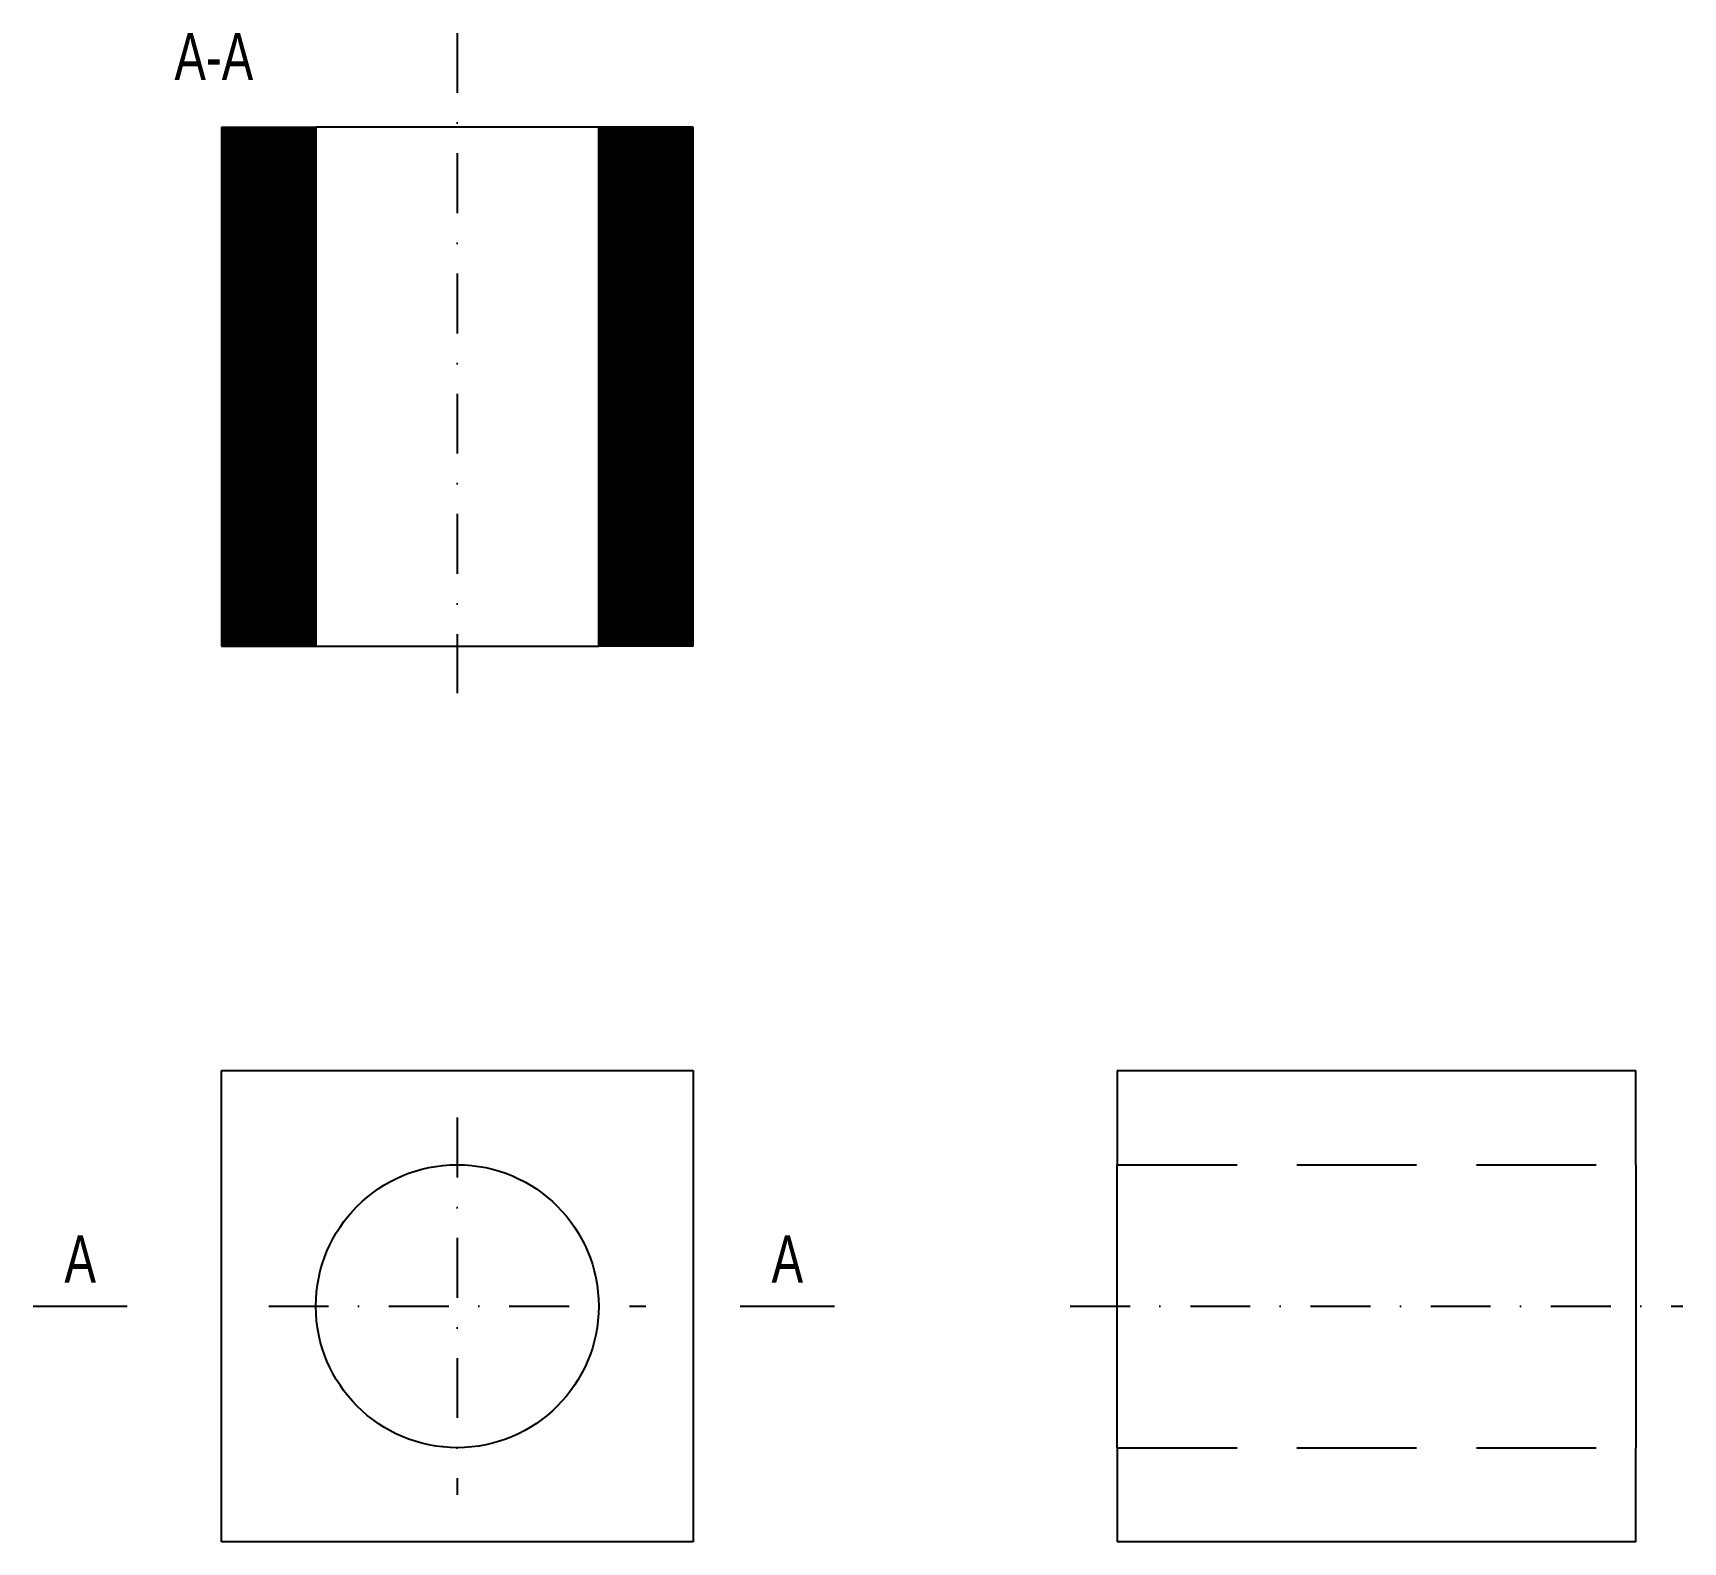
# Model space of a CAD drawing. Header units: millimetres. Extents: x -140 to 210, y 0 to 320.
import ezdxf

# ---------------------------------------------------------------- set-up
doc = ezdxf.new("R2010")
doc.units = ezdxf.units.MM
doc.linetypes.add('DASHDOT', pattern=[25.4, 12.7, -6.35, 0, -6.35])
doc.linetypes.add('DASHEDX2', pattern=[38.1, 25.4, -12.7])
doc.layers.get('0').update_dxf_attribs({"linetype": 'CONTINUOUS', "lineweight": 25, "true_color": 0x000000})
doc.styles.get("Standard").update_dxf_attribs({"font": 'txt', "width": 0.75})
pattern_1 = [(45, (0, 0), (-0.08838835, 0.08838835), [])]

msp = doc.modelspace()

# ---------------------------------------------------------------- hatches: boundary and pattern name
at = {"true_color": 0x00ff00}
h = msp.add_hatch(dxfattribs=at)
h.set_pattern_fill('kerpele', color=3, scale=0.2, style=0)
h.set_pattern_definition(pattern_1)
h.paths.add_polyline_path([(-100, 300), (-100, 190), (-80, 190), (-80, 300)])
h = msp.add_hatch(dxfattribs=at)
h.set_pattern_fill('kerpele', color=3, scale=0.2, style=0)
h.set_pattern_definition(pattern_1)
h.paths.add_polyline_path([(0, 190), (0, 300), (-20, 300), (-20, 190)])

# ---------------------------------------------------------------- linework, layer by layer
at = {"color": 1, "linetype": 'DASHDOT', "true_color": 0xff0000}
for p, q in [((-50, 320), (-50, 180)), ((-50, 90), (-50, 10)), ((-90, 50), (-10, 50)), ((80, 50), (210, 50))]:
    msp.add_line(p, q, dxfattribs=at)
for p, q in [((-100, 300), (-80, 300)), ((-100, 300), (-100, 190)), ((-20, 300), (-80, 300)), ((-80, 300), (-80, 190)), ((0, 300), (-20, 300)), ((-20, 190), (-20, 300)), ((0, 190), (0, 300)), ((-100, 190), (-80, 190)), ((-80, 190), (-20, 190)), ((0, 190), (-20, 190)), ((-100, 100), (0, 100)), ((-100, 0), (-100, 100)), ((0, 100), (0, 0)), ((90, 100), (200, 100)), ((90, 100), (90, 80)), ((200, 80), (200, 100)), ((90, 20), (90, 80)), ((200, 80), (200, 20)), ((90, 20), (90, 0)), ((200, 0), (200, 20)), ((0, 0), (-100, 0)), ((200, 0), (90, 0))]:
    msp.add_line(p, q)
at = {"linetype": 'DASHEDX2'}
for p, q in [((90, 80), (200, 80)), ((90, 20), (200, 20))]:
    msp.add_line(p, q, dxfattribs=at)
at = {"color": 5, "true_color": 0x0000ff}
for p, q in [((-140, 50), (-120, 50)), ((10, 50), (30, 50))]:
    msp.add_line(p, q, dxfattribs=at)
msp.add_circle((-50, 50), 30)

# ---------------------------------------------------------------- texts
at = {"color": 5, "true_color": 0x0000ff, "char_height": 10, "width": 100, "attachment_point": 1}
for s, insert in [('A-A', (-110, 320)), ('A', (-133.33, 65)), ('A', (16.67, 65))]:
    msp.add_mtext(s, dxfattribs=dict(at, insert=insert))

doc.saveas('drawing.dxf')
